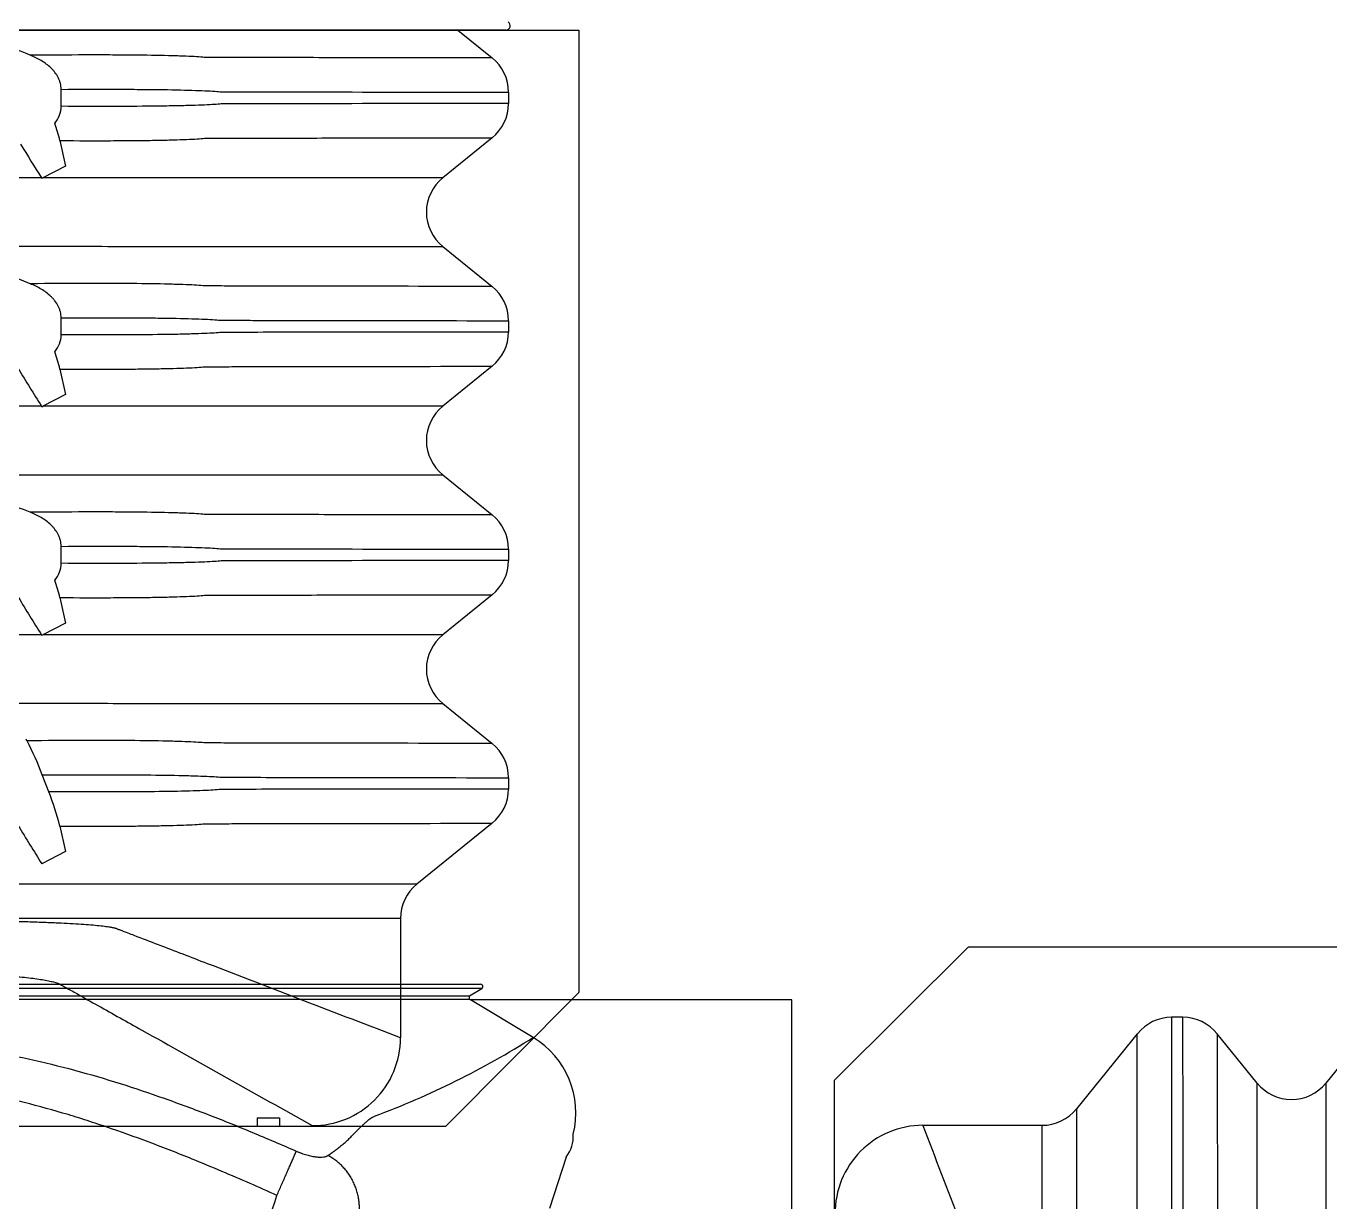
# Model space of a CAD drawing. Header units: millimetres. Extents: x -455371 to 117772, y -78417 to 116564.
# Drawn here: x -33022.4 to -32727.9, y 54006.8 to 54272.3 of the extents above; entities that cross this region are included whole.
import ezdxf

# ---------------------------------------------------------------- set-up
doc = ezdxf.new("R2010")
doc.units = ezdxf.units.MM
doc.layers.get('0').update_dxf_attribs({"color": 255})
doc.layers.add('BETON-STOP', color=141, linetype='Continuous')
doc.layers.add('Contorno-Cupolex', color=3, linetype='Continuous')
doc.layers.add('quote', color=5, linetype='Continuous', lineweight=15)

# ---------------------------------------------------------------- blocks, each defined once
blk = doc.blocks.new('Cupolex H50')
at = {"layer": 'Contorno-Cupolex', "linetype": 'Continuous'}
for p, q in [((19721.008, 10220.685), (19741.795, 10220.685)), ((19741.548, 10220.428), (19741.822, 10220.592)), ((19741.548, 10220.342), (19741.548, 10220.428)), ((19741.56, 10220.335), (19741.548, 10220.342)), ((19741.568, 10220.335), (19741.56, 10220.335)), ((19748.808, 10220.335), (19741.568, 10220.335)), ((19742.979, 10219.487), (19741.568, 10220.335)), ((19748.808, 10212.618), (19748.808, 10220.335)), ((19743.723, 10216.79), (19743.347, 10215.632)), ((19742.363, 10163.635), (19721.008, 10163.635))]:
    blk.add_line(p, q, dxfattribs=at)
for centre, radius, start, end in [((19741.796, 10220.635), 0.0499, 300.9627, 90.7224), ((19732.671, 10235.755), 19.259, 290.4679, 302.3618), ((19741.956, 10217.783), 1.987, 346.0465, 59.0112), ((19743.106, 10217.267), 0.78, 322.3447, 2.7204), ((19656.793, 10241.937), 84.511, 338.63581, 342.07511), ((19742.364, 10163.735), 0.0998, 269.2777, 59.0372)]:
    blk.add_arc(centre, radius, start, end, dxfattribs=at)
for points, knots in [([(19721.008, 10220.428), (19722.289, 10220.428), (19723.57, 10220.428), (19725.492, 10220.428), (19726.132, 10220.428), (19726.933, 10220.428), (19727.094, 10220.428), (19727.415, 10220.428), (19727.577, 10220.428), (19727.864, 10220.428), (19727.987, 10220.428), (19728.24, 10220.428), (19728.37, 10220.428), (19729.01, 10220.428), (19729.496, 10220.428), (19730.446, 10220.428), (19730.912, 10220.428), (19732.235, 10220.428), (19733.016, 10220.428), (19733.944, 10220.428), (19734.213, 10220.428), (19734.655, 10220.428), (19734.829, 10220.428), (19734.99, 10220.428), (19735.02, 10220.428), (19735.059, 10220.428), (19735.071, 10220.428), (19735.095, 10220.428), (19735.107, 10220.428), (19735.166, 10220.428), (19735.216, 10220.428), (19735.367, 10220.428), (19735.468, 10220.428), (19735.97, 10220.428), (19736.373, 10220.428), (19738.384, 10220.428), (19739.993, 10220.428), (19741.548, 10220.428)], [0, 0, 0, 0, 0.0625, 0.0625, 0.09375, 0.09375, 0.101563, 0.101563, 0.109375, 0.109375, 0.117188, 0.117188, 0.125, 0.125, 0.15625, 0.15625, 0.1875, 0.1875, 0.25, 0.25, 0.28125, 0.28125, 0.3125, 0.3125, 0.320312, 0.320312, 0.324219, 0.324219, 0.328125, 0.328125, 0.34375, 0.34375, 0.375, 0.375, 0.5, 0.5, 1, 1, 1, 1]), ([(19741.548, 10220.342), (19739.993, 10220.342), (19738.384, 10220.342), (19736.373, 10220.342), (19735.97, 10220.342), (19735.468, 10220.342), (19735.367, 10220.342), (19735.216, 10220.342), (19735.166, 10220.342), (19735.107, 10220.342), (19735.095, 10220.342), (19735.071, 10220.342), (19735.059, 10220.342), (19735.02, 10220.342), (19734.99, 10220.342), (19734.829, 10220.342), (19734.655, 10220.342), (19734.213, 10220.342), (19733.944, 10220.342), (19733.016, 10220.342), (19732.235, 10220.342), (19730.912, 10220.342), (19730.446, 10220.342), (19729.496, 10220.342), (19729.01, 10220.342), (19728.37, 10220.342), (19728.24, 10220.342), (19727.987, 10220.342), (19727.864, 10220.342), (19727.577, 10220.342), (19727.415, 10220.342), (19727.094, 10220.342), (19726.933, 10220.342), (19726.132, 10220.342), (19725.492, 10220.342), (19723.57, 10220.342), (19722.289, 10220.342), (19721.008, 10220.342)], [0, 0, 0, 0, 0.5, 0.5, 0.625, 0.625, 0.65625, 0.65625, 0.671875, 0.671875, 0.675781, 0.675781, 0.679687, 0.679687, 0.6875, 0.6875, 0.71875, 0.71875, 0.75, 0.75, 0.8125, 0.8125, 0.84375, 0.84375, 0.875, 0.875, 0.882812, 0.882812, 0.890625, 0.890625, 0.898437, 0.898437, 0.90625, 0.90625, 0.9375, 0.9375, 1, 1, 1, 1]), ([(19741.822, 10220.592), (19740.292, 10220.592), (19738.758, 10220.592), (19736.839, 10220.592), (19736.456, 10220.592), (19735.88, 10220.592), (19735.689, 10220.592), (19735.473, 10220.592), (19735.449, 10220.592), (19735.401, 10220.592), (19735.378, 10220.592), (19735.297, 10220.592), (19735.225, 10220.592), (19734.958, 10220.592), (19734.705, 10220.592), (19734.236, 10220.592), (19734.065, 10220.592), (19733.692, 10220.592), (19733.489, 10220.592), (19732.842, 10220.592), (19732.366, 10220.592), (19731.587, 10220.592), (19731.315, 10220.592), (19730.758, 10220.592), (19730.474, 10220.592), (19729.895, 10220.592), (19729.6, 10220.592), (19728.998, 10220.592), (19728.69, 10220.592), (19728.229, 10220.592), (19728.076, 10220.592), (19727.9, 10220.592), (19727.878, 10220.592), (19727.856, 10220.592)], [0, 0, 0, 0, 0.5, 0.5, 0.625, 0.625, 0.6875, 0.6875, 0.6953125, 0.6953125, 0.703125, 0.703125, 0.71875, 0.71875, 0.75, 0.75, 0.765625, 0.765625, 0.78125, 0.78125, 0.8125, 0.8125, 0.828125, 0.828125, 0.84375, 0.84375, 0.859375, 0.859375, 0.875, 0.875, 0.8828125, 0.8828125, 0.8839302, 0.8839302, 0.8839302, 0.8839302]), ([(19721.008, 10219.339), (19721.473, 10219.342), (19722.405, 10219.348), (19723.808, 10219.361), (19725.098, 10219.376), (19726.27, 10219.391), (19727.059, 10219.402), (19727.585, 10219.411), (19727.942, 10219.416), (19728.571, 10219.41), (19729.471, 10219.354), (19730.543, 10219.215), (19731.953, 10218.947), (19733.325, 10218.57), (19734.676, 10218.116), (19735.665, 10217.748), (19736.658, 10217.349), (19737.307, 10217.069), (19737.639, 10216.925)], [0, 0, 0, 0, 0.081858, 0.164277, 0.247255, 0.309067, 0.370865, 0.386322, 0.40194, 0.433686, 0.497156, 0.560794, 0.624159, 0.750052, 0.811351, 0.87539, 0.93616, 1, 1, 1, 1]), ([(19737.202, 10215.927), (19737.002, 10216.017), (19736.59, 10216.2), (19735.953, 10216.474), (19735.197, 10216.788), (19734.329, 10217.128), (19733.518, 10217.419), (19732.865, 10217.634), (19732.211, 10217.835), (19731.388, 10218.058), (19730.389, 10218.273), (19729.382, 10218.425), (19728.537, 10218.493), (19727.988, 10218.507), (19727.733, 10218.508), (19727.559, 10218.508), (19727.076, 10218.508), (19726.285, 10218.509), (19724.877, 10218.513), (19723.471, 10218.522), (19722.064, 10218.535), (19721.36, 10218.543), (19721.008, 10218.547)], [0, 0, 0, 0, 0.039685, 0.081401, 0.12514, 0.187502, 0.249718, 0.280702, 0.311603, 0.373204, 0.434675, 0.49602, 0.557011, 0.587479, 0.595205, 0.603053, 0.61891, 0.682454, 0.745963, 0.872985, 0.936476, 1, 1, 1, 1]), ([(19738.355, 10216.828), (19738.368, 10216.837), (19738.393, 10216.854), (19738.429, 10216.879), (19738.464, 10216.904), (19738.498, 10216.928), (19738.531, 10216.953), (19738.585, 10216.993), (19738.657, 10217.049), (19738.741, 10217.12), (19738.817, 10217.19), (19738.878, 10217.251), (19738.92, 10217.297), (19738.952, 10217.33), (19738.981, 10217.359), (19739.023, 10217.4), (19739.074, 10217.45), (19739.131, 10217.503), (19739.184, 10217.552), (19739.249, 10217.611), (19739.309, 10217.659), (19739.358, 10217.689), (19739.382, 10217.701), (19739.395, 10217.708), (19739.402, 10217.71), (19739.405, 10217.712)], [0, 0, 0, 0, 0.020834, 0.041499, 0.061995, 0.082327, 0.102494, 0.1225, 0.183394, 0.244692, 0.305517, 0.365952, 0.407549, 0.429262, 0.459619, 0.493771, 0.556586, 0.619732, 0.683579, 0.744962, 0.871925, 0.935861, 0.967747, 0.983808, 1, 1, 1, 1]), ([(19737.639, 10216.925), (19737.647, 10216.921), (19737.663, 10216.914), (19737.687, 10216.904), (19737.711, 10216.895), (19737.735, 10216.885), (19737.771, 10216.872), (19737.819, 10216.856), (19737.896, 10216.832), (19737.99, 10216.809), (19738.091, 10216.793), (19738.18, 10216.787), (19738.242, 10216.791), (19738.284, 10216.798), (19738.311, 10216.806), (19738.335, 10216.816), (19738.349, 10216.824), (19738.355, 10216.828)], [0, 0, 0, 0, 0.025114, 0.050251, 0.075451, 0.100753, 0.126198, 0.189041, 0.252473, 0.377155, 0.504216, 0.628011, 0.754462, 0.81453, 0.875317, 0.937064, 1, 1, 1, 1])]:
    blk.add_open_spline(points, degree=3, knots=knots, dxfattribs=at)
for points, weights in [([(19737.202, 10215.927), (19737.535, 10216.669), (19737.639, 10216.925)], [1, 0.837824847316, 1]), ([(19739.026, 10215.343), (19739.271, 10216.329), (19738.355, 10216.828)], [1, 0.774238593572, 1])]:
    blk.add_rational_spline(points, weights, degree=2, dxfattribs=at)
blk = doc.blocks.new('*U2214')
at = {"xscale": 10.01836209701863, "yscale": 10.01836209701863, "zscale": 10.01836209701863}
for p in [(-197296.95, -101829.74), (-197296.95, -102387.76)]:
    blk.add_blockref('Cupolex H50', p, dxfattribs=at)
blk = doc.blocks.new('*U2215')
at = {"layer": 'quote', "color": 0, "linetype": 'ByBlock', "lineweight": -2, "transparency": 16777216}
for p in [(0, 0), (0, -1345)]:
    blk.add_blockref('*U2214', p, dxfattribs=at)
blk = doc.blocks.new('Bs H50 tacca 5')
at = {"layer": 'BETON-STOP'}
for p, q in [((19753.708, 9985.2), (19799.708, 9985.2)), ((19796.984, 9985.2), (19797.754, 9984.575)), ((19799.708, 9985.2), (19799.708, 9963.521)), ((19788.04, 9983.484), (19788.04, 9983.866)), ((19798.124, 9983.802), (19798.124, 9983.547)), ((19788.013, 9982.711), (19788.14, 9982.136)), ((19797.754, 9982.774), (19796.642, 9981.873)), ((19788.14, 9982.136), (19787.625, 9981.872)), ((19787.597, 9981.872), (19787.604, 9981.862)), ((19787.604, 9981.862), (19787.625, 9981.872)), ((19796.642, 9980.327), (19797.754, 9979.425)), ((19788.04, 9978.334), (19788.04, 9978.716)), ((19798.124, 9978.652), (19798.124, 9978.397)), ((19797.754, 9977.624), (19796.642, 9976.723)), ((19788.013, 9977.561), (19788.14, 9976.986)), ((19788.14, 9976.986), (19787.625, 9976.722)), ((19787.597, 9976.722), (19787.604, 9976.712)), ((19787.604, 9976.712), (19787.625, 9976.722)), ((19796.642, 9975.177), (19797.754, 9974.275)), ((19788.04, 9973.184), (19788.04, 9973.566)), ((19798.124, 9973.502), (19798.124, 9973.247)), ((19788.013, 9972.411), (19788.14, 9971.836)), ((19797.754, 9972.474), (19796.642, 9971.573)), ((19788.14, 9971.836), (19787.625, 9971.572)), ((19787.597, 9971.572), (19787.604, 9971.562)), ((19787.604, 9971.562), (19787.625, 9971.572)), ((19796.642, 9970.027), (19797.754, 9969.125)), ((19787.269, 9969.183), (19787.249, 9969.22)), ((19787.76, 9968.036), (19787.614, 9968.413)), ((19798.124, 9968.352), (19798.124, 9968.097)), ((19797.754, 9967.324), (19796.059, 9965.95)), ((19788.013, 9967.261), (19788.14, 9966.686)), ((19788.14, 9966.686), (19787.604, 9966.412)), ((19795.689, 9965.177), (19795.689, 9962.488)), ((19796.708, 9960.5), (19799.708, 9963.509)), ((19799.708, 9963.509), (19799.708, 9963.521)), ((19792.458, 9960.689), (19792.958, 9960.689)), ((19792.458, 9960.689), (19792.458, 9960.5)), ((19792.958, 9960.689), (19792.958, 9960.5)), ((19776.958, 9960.5), (19792.458, 9960.5)), ((19792.458, 9960.5), (19792.958, 9960.5)), ((19792.958, 9960.5), (19796.708, 9960.5))]:
    blk.add_line(p, q, dxfattribs=at)
for centre, radius, start, end in [((19783.423, 9975.31), 10.115, 67.204, 77.909), ((19797.128, 9983.801), 0.996, 0.0934, 51.069), ((19787.407, 9983.498), 0.633, 321.1137, 358.7361), ((19797.128, 9983.548), 0.995, 308.9229, 359.9147), ((19783.686, 9981.664), 4.451, 13.5966, 18.8246), ((19818.005, 10001.276), 36.071, 211.1229, 212.5432), ((19797.264, 9981.1), 0.992, 128.8507, 231.1493), ((19783.423, 9970.16), 10.115, 67.204, 86.7172), ((19797.128, 9978.651), 0.996, 0.0934, 51.069), ((19787.407, 9978.348), 0.633, 321.1137, 358.7361), ((19797.128, 9978.398), 0.995, 308.9229, 359.9147), ((19783.686, 9976.514), 4.451, 13.5966, 18.8246), ((19819.088, 9996.805), 37.349, 211.0006, 212.527), ((19797.264, 9975.95), 0.992, 128.8507, 231.1493), ((19782.545, 9962.346), 12.912, 68.1933, 73.9131), ((19797.128, 9973.501), 0.996, 0.0934, 51.069), ((19787.407, 9973.198), 0.633, 321.1137, 358.7361), ((19797.128, 9973.248), 0.995, 308.9229, 359.9147), ((19783.686, 9971.364), 4.451, 13.5966, 18.8246), ((19819.088, 9991.655), 37.349, 211.0006, 212.527), ((19797.264, 9970.8), 0.992, 128.8507, 231.1493), ((19780.68, 9965.774), 7.42, 20.8357, 27.3599), ((19797.128, 9968.351), 0.996, 0.0934, 51.069), ((19782.044, 9965.743), 6.159, 14.2636, 21.852), ((19797.128, 9968.098), 0.995, 308.9229, 359.9147), ((19818.909, 9986.395), 37.139, 210.9975, 212.5513), ((19796.684, 9965.175), 0.995, 128.9222, 179.9155), ((19786.199, -7158.578), 17123.758, 89.9682458, 90.0317539), ((19793.708, 9962.492), 1.981, 269.6725, 359.8751)]:
    blk.add_arc(centre, radius, start, end, dxfattribs=at)
for points, knots in [([(19797.754, 9984.575), (19796.492, 9984.575), (19795.229, 9984.578), (19793.333, 9984.581), (19792.701, 9984.582), (19791.911, 9984.583), (19791.753, 9984.584), (19791.516, 9984.584), (19791.437, 9984.584), (19791.339, 9984.584), (19791.319, 9984.584), (19791.279, 9984.585), (19791.256, 9984.588), (19791.178, 9984.596), (19791.115, 9984.6), (19790.967, 9984.608), (19790.882, 9984.611), (19790.688, 9984.618), (19790.579, 9984.622), (19790.221, 9984.631), (19789.944, 9984.635), (19789.472, 9984.639), (19789.306, 9984.64), (19788.953, 9984.641), (19788.767, 9984.641), (19788.19, 9984.64), (19787.779, 9984.638), (19787.342, 9984.634)], [0, 0, 0, 0, 0.5, 0.5, 0.75, 0.75, 0.8125, 0.8125, 0.84375, 0.84375, 0.851563, 0.851563, 0.859375, 0.859375, 0.875, 0.875, 0.890625, 0.890625, 0.90625, 0.90625, 0.9375, 0.9375, 0.953125, 0.953125, 0.96875, 0.96875, 1, 1, 1, 1]), ([(19788.04, 9983.866), (19788.04, 9983.912), (19788.034, 9983.957), (19788.017, 9984.024), (19788.01, 9984.046), (19787.994, 9984.089), (19787.985, 9984.11), (19787.954, 9984.172), (19787.929, 9984.21), (19787.887, 9984.265), (19787.872, 9984.283), (19787.841, 9984.317), (19787.825, 9984.333), (19787.743, 9984.413), (19787.669, 9984.466), (19787.51, 9984.561), (19787.427, 9984.6), (19787.342, 9984.634)], [0, 0, 0, 0, 0.125, 0.125, 0.1875, 0.1875, 0.25, 0.25, 0.375, 0.375, 0.4375, 0.4375, 0.5, 0.5, 0.75, 0.75, 1, 1, 1, 1]), ([(19788.04, 9983.866), (19788.462, 9983.868), (19788.858, 9983.869), (19789.408, 9983.868), (19789.585, 9983.868), (19789.918, 9983.865), (19790.074, 9983.864), (19790.516, 9983.859), (19790.772, 9983.853), (19791.096, 9983.843), (19791.194, 9983.84), (19791.364, 9983.832), (19791.438, 9983.829), (19791.563, 9983.82), (19791.615, 9983.813), (19791.697, 9983.81), (19791.735, 9983.812), (19791.852, 9983.811), (19791.931, 9983.811), (19792.166, 9983.811), (19792.323, 9983.81), (19793.107, 9983.809), (19793.735, 9983.808), (19795.617, 9983.805), (19796.871, 9983.802), (19798.124, 9983.802)], [0, 0, 0, 0, 0.03125, 0.03125, 0.046875, 0.046875, 0.0625, 0.0625, 0.09375, 0.09375, 0.109375, 0.109375, 0.125, 0.125, 0.140625, 0.140625, 0.15625, 0.15625, 0.1875, 0.1875, 0.25, 0.25, 0.5, 0.5, 1, 1, 1, 1]), ([(19798.124, 9983.547), (19796.87, 9983.547), (19795.615, 9983.545), (19793.731, 9983.542), (19793.103, 9983.541), (19792.318, 9983.539), (19792.161, 9983.539), (19791.925, 9983.538), (19791.847, 9983.538), (19791.729, 9983.538), (19791.692, 9983.54), (19791.608, 9983.535), (19791.555, 9983.528), (19791.365, 9983.516), (19791.195, 9983.509), (19790.87, 9983.499), (19790.751, 9983.496), (19790.495, 9983.491), (19790.358, 9983.489), (19789.918, 9983.484), (19789.587, 9983.481), (19788.853, 9983.48), (19788.459, 9983.481), (19788.04, 9983.484)], [0, 0, 0, 0, 0.5, 0.5, 0.75, 0.75, 0.8125, 0.8125, 0.84375, 0.84375, 0.859375, 0.859375, 0.875, 0.875, 0.90625, 0.90625, 0.921875, 0.921875, 0.9375, 0.9375, 0.96875, 0.96875, 1, 1, 1, 1]), ([(19788.013, 9982.711), (19788.422, 9982.709), (19788.803, 9982.708), (19789.33, 9982.71), (19789.498, 9982.711), (19789.811, 9982.714), (19789.958, 9982.715), (19790.233, 9982.72), (19790.36, 9982.722), (19790.595, 9982.728), (19790.703, 9982.732), (19790.991, 9982.742), (19791.135, 9982.749), (19791.261, 9982.762), (19791.283, 9982.765), (19791.322, 9982.765), (19791.341, 9982.765), (19791.4, 9982.765), (19791.438, 9982.765), (19791.555, 9982.765), (19791.632, 9982.765), (19791.865, 9982.766), (19792.02, 9982.766), (19792.795, 9982.768), (19793.415, 9982.769), (19795.276, 9982.772), (19796.516, 9982.774), (19797.754, 9982.774)], [0, 0, 0, 0, 0.03125, 0.03125, 0.046875, 0.046875, 0.0625, 0.0625, 0.078125, 0.078125, 0.09375, 0.09375, 0.125, 0.125, 0.132812, 0.132812, 0.140625, 0.140625, 0.15625, 0.15625, 0.1875, 0.1875, 0.25, 0.25, 0.5, 0.5, 1, 1, 1, 1]), ([(19787.597, 9981.872), (19787.221, 9981.872), (19786.822, 9981.872), (19786.191, 9981.872), (19785.975, 9981.872), (19785.533, 9981.872), (19785.307, 9981.872), (19784.627, 9981.872), (19784.168, 9981.873), (19783.469, 9981.873), (19783.236, 9981.873), (19782.77, 9981.873), (19782.537, 9981.873), (19780.439, 9981.873), (19778.573, 9981.873), (19776.708, 9981.873)], [0, 0, 0, 0, 0.125, 0.125, 0.1875, 0.1875, 0.25, 0.25, 0.375, 0.375, 0.4375, 0.4375, 0.5, 0.5, 1, 1, 1, 1]), ([(19796.642, 9981.873), (19795.434, 9981.873), (19794.227, 9981.873), (19792.415, 9981.873), (19791.811, 9981.873), (19790.906, 9981.873), (19790.604, 9981.873), (19790.264, 9981.873), (19790.228, 9981.873), (19790.148, 9981.873), (19790.095, 9981.873), (19789.897, 9981.872), (19789.718, 9981.872), (19789.265, 9981.872), (19788.987, 9981.872), (19788.362, 9981.872), (19788.013, 9981.872), (19787.625, 9981.872)], [0, 0, 0, 0, 0.5, 0.5, 0.75, 0.75, 0.875, 0.875, 0.890625, 0.890625, 0.90625, 0.90625, 0.9375, 0.9375, 0.96875, 0.96875, 1, 1, 1, 1]), ([(19776.708, 9980.327), (19777.909, 9980.327), (19779.11, 9980.327), (19780.912, 9980.327), (19781.513, 9980.327), (19782.413, 9980.327), (19782.714, 9980.327), (19783.164, 9980.327), (19783.314, 9980.327), (19783.614, 9980.327), (19783.764, 9980.327), (19784.215, 9980.327), (19784.514, 9980.327), (19785.113, 9980.328), (19785.407, 9980.328), (19785.979, 9980.328), (19786.258, 9980.328), (19786.801, 9980.328), (19787.067, 9980.328), (19787.822, 9980.328), (19788.273, 9980.328), (19789.069, 9980.328), (19789.396, 9980.328), (19789.78, 9980.327), (19789.891, 9980.327), (19790.07, 9980.327), (19790.139, 9980.327), (19790.238, 9980.327), (19790.283, 9980.327), (19790.376, 9980.327), (19790.423, 9980.327), (19790.657, 9980.327), (19790.844, 9980.327), (19791.405, 9980.327), (19791.779, 9980.327), (19793.65, 9980.327), (19795.146, 9980.327), (19796.642, 9980.327)], [0, 0, 0, 0, 0.0625, 0.0625, 0.09375, 0.09375, 0.109375, 0.109375, 0.117188, 0.117188, 0.125, 0.125, 0.140625, 0.140625, 0.15625, 0.15625, 0.171875, 0.171875, 0.1875, 0.1875, 0.21875, 0.21875, 0.25, 0.25, 0.265625, 0.265625, 0.28125, 0.28125, 0.296875, 0.296875, 0.3125, 0.3125, 0.375, 0.375, 0.5, 0.5, 1, 1, 1, 1]), ([(19797.754, 9979.425), (19796.492, 9979.425), (19795.229, 9979.428), (19793.333, 9979.431), (19792.701, 9979.432), (19791.911, 9979.433), (19791.753, 9979.434), (19791.516, 9979.434), (19791.437, 9979.434), (19791.339, 9979.434), (19791.319, 9979.434), (19791.279, 9979.435), (19791.256, 9979.438), (19791.178, 9979.446), (19791.115, 9979.45), (19790.967, 9979.458), (19790.882, 9979.461), (19790.688, 9979.468), (19790.579, 9979.472), (19790.221, 9979.481), (19789.944, 9979.485), (19789.472, 9979.489), (19789.306, 9979.49), (19788.953, 9979.491), (19788.767, 9979.491), (19788.19, 9979.49), (19787.779, 9979.488), (19787.342, 9979.484)], [0, 0, 0, 0, 0.5, 0.5, 0.75, 0.75, 0.8125, 0.8125, 0.84375, 0.84375, 0.851562, 0.851562, 0.859375, 0.859375, 0.875, 0.875, 0.890625, 0.890625, 0.90625, 0.90625, 0.9375, 0.9375, 0.953125, 0.953125, 0.96875, 0.96875, 1, 1, 1, 1]), ([(19788.04, 9978.716), (19788.04, 9978.762), (19788.034, 9978.807), (19788.017, 9978.874), (19788.01, 9978.896), (19787.994, 9978.939), (19787.985, 9978.96), (19787.954, 9979.022), (19787.929, 9979.06), (19787.887, 9979.115), (19787.872, 9979.133), (19787.841, 9979.167), (19787.825, 9979.183), (19787.743, 9979.263), (19787.669, 9979.316), (19787.51, 9979.411), (19787.427, 9979.45), (19787.342, 9979.484)], [0, 0, 0, 0, 0.125, 0.125, 0.1875, 0.1875, 0.25, 0.25, 0.375, 0.375, 0.4375, 0.4375, 0.5, 0.5, 0.75, 0.75, 1, 1, 1, 1]), ([(19788.04, 9978.716), (19788.462, 9978.718), (19788.858, 9978.719), (19789.408, 9978.718), (19789.585, 9978.718), (19789.918, 9978.715), (19790.074, 9978.714), (19790.516, 9978.709), (19790.772, 9978.703), (19791.096, 9978.693), (19791.194, 9978.69), (19791.364, 9978.682), (19791.438, 9978.679), (19791.563, 9978.67), (19791.615, 9978.663), (19791.697, 9978.66), (19791.735, 9978.662), (19791.852, 9978.661), (19791.931, 9978.661), (19792.166, 9978.661), (19792.323, 9978.66), (19793.107, 9978.659), (19793.735, 9978.658), (19795.617, 9978.655), (19796.871, 9978.652), (19798.124, 9978.652)], [0, 0, 0, 0, 0.03125, 0.03125, 0.046875, 0.046875, 0.0625, 0.0625, 0.09375, 0.09375, 0.109375, 0.109375, 0.125, 0.125, 0.140625, 0.140625, 0.15625, 0.15625, 0.1875, 0.1875, 0.25, 0.25, 0.5, 0.5, 1, 1, 1, 1]), ([(19798.124, 9978.397), (19796.87, 9978.397), (19795.615, 9978.395), (19793.731, 9978.392), (19793.103, 9978.391), (19792.318, 9978.389), (19792.161, 9978.389), (19791.925, 9978.388), (19791.847, 9978.388), (19791.729, 9978.388), (19791.692, 9978.39), (19791.608, 9978.385), (19791.555, 9978.378), (19791.365, 9978.366), (19791.195, 9978.359), (19790.87, 9978.349), (19790.751, 9978.346), (19790.495, 9978.341), (19790.358, 9978.339), (19789.918, 9978.334), (19789.587, 9978.331), (19788.853, 9978.33), (19788.459, 9978.331), (19788.04, 9978.334)], [0, 0, 0, 0, 0.5, 0.5, 0.75, 0.75, 0.8125, 0.8125, 0.84375, 0.84375, 0.859375, 0.859375, 0.875, 0.875, 0.90625, 0.90625, 0.921875, 0.921875, 0.9375, 0.9375, 0.96875, 0.96875, 1, 1, 1, 1]), ([(19788.013, 9977.561), (19788.422, 9977.559), (19788.803, 9977.558), (19789.33, 9977.56), (19789.498, 9977.561), (19789.811, 9977.564), (19789.958, 9977.565), (19790.233, 9977.57), (19790.36, 9977.572), (19790.595, 9977.578), (19790.703, 9977.582), (19790.991, 9977.592), (19791.135, 9977.599), (19791.261, 9977.612), (19791.283, 9977.615), (19791.322, 9977.615), (19791.341, 9977.615), (19791.4, 9977.615), (19791.438, 9977.615), (19791.555, 9977.615), (19791.632, 9977.615), (19791.865, 9977.616), (19792.02, 9977.616), (19792.795, 9977.618), (19793.415, 9977.619), (19795.276, 9977.622), (19796.516, 9977.624), (19797.754, 9977.624)], [0, 0, 0, 0, 0.03125, 0.03125, 0.046875, 0.046875, 0.0625, 0.0625, 0.078125, 0.078125, 0.09375, 0.09375, 0.125, 0.125, 0.132813, 0.132813, 0.140625, 0.140625, 0.15625, 0.15625, 0.1875, 0.1875, 0.25, 0.25, 0.5, 0.5, 1, 1, 1, 1]), ([(19787.597, 9976.722), (19787.221, 9976.722), (19786.822, 9976.722), (19786.191, 9976.722), (19785.975, 9976.722), (19785.533, 9976.722), (19785.307, 9976.722), (19784.627, 9976.722), (19784.168, 9976.723), (19783.469, 9976.723), (19783.236, 9976.723), (19782.77, 9976.723), (19782.537, 9976.723), (19780.439, 9976.723), (19778.573, 9976.723), (19776.708, 9976.723)], [0, 0, 0, 0, 0.125, 0.125, 0.1875, 0.1875, 0.25, 0.25, 0.375, 0.375, 0.4375, 0.4375, 0.5, 0.5, 1, 1, 1, 1]), ([(19796.642, 9976.723), (19795.434, 9976.723), (19794.227, 9976.723), (19792.415, 9976.723), (19791.811, 9976.723), (19790.906, 9976.723), (19790.604, 9976.723), (19790.264, 9976.723), (19790.228, 9976.723), (19790.148, 9976.723), (19790.095, 9976.723), (19789.897, 9976.722), (19789.718, 9976.722), (19789.265, 9976.722), (19788.987, 9976.722), (19788.362, 9976.722), (19788.013, 9976.722), (19787.625, 9976.722)], [0, 0, 0, 0, 0.5, 0.5, 0.75, 0.75, 0.875, 0.875, 0.890625, 0.890625, 0.90625, 0.90625, 0.9375, 0.9375, 0.96875, 0.96875, 1, 1, 1, 1]), ([(19776.708, 9975.177), (19777.909, 9975.177), (19779.11, 9975.177), (19780.912, 9975.177), (19781.513, 9975.177), (19782.413, 9975.177), (19782.714, 9975.177), (19783.164, 9975.177), (19783.314, 9975.177), (19783.614, 9975.177), (19783.764, 9975.177), (19784.215, 9975.177), (19784.514, 9975.177), (19785.113, 9975.178), (19785.407, 9975.178), (19785.979, 9975.178), (19786.258, 9975.178), (19786.801, 9975.178), (19787.067, 9975.178), (19787.822, 9975.178), (19788.273, 9975.178), (19789.069, 9975.178), (19789.396, 9975.178), (19789.78, 9975.177), (19789.891, 9975.177), (19790.07, 9975.177), (19790.139, 9975.177), (19790.238, 9975.177), (19790.283, 9975.177), (19790.376, 9975.177), (19790.423, 9975.177), (19790.657, 9975.177), (19790.844, 9975.177), (19791.405, 9975.177), (19791.779, 9975.177), (19793.65, 9975.177), (19795.146, 9975.177), (19796.642, 9975.177)], [0, 0, 0, 0, 0.0625, 0.0625, 0.09375, 0.09375, 0.109375, 0.109375, 0.117187, 0.117187, 0.125, 0.125, 0.140625, 0.140625, 0.15625, 0.15625, 0.171875, 0.171875, 0.1875, 0.1875, 0.21875, 0.21875, 0.25, 0.25, 0.265625, 0.265625, 0.28125, 0.28125, 0.296875, 0.296875, 0.3125, 0.3125, 0.375, 0.375, 0.5, 0.5, 1, 1, 1, 1]), ([(19797.754, 9974.275), (19796.492, 9974.275), (19795.229, 9974.278), (19793.333, 9974.281), (19792.701, 9974.282), (19791.911, 9974.283), (19791.753, 9974.284), (19791.516, 9974.284), (19791.437, 9974.284), (19791.339, 9974.284), (19791.319, 9974.284), (19791.279, 9974.285), (19791.256, 9974.288), (19791.178, 9974.296), (19791.115, 9974.3), (19790.967, 9974.308), (19790.882, 9974.311), (19790.688, 9974.318), (19790.579, 9974.322), (19790.221, 9974.331), (19789.944, 9974.335), (19789.472, 9974.339), (19789.306, 9974.34), (19788.953, 9974.341), (19788.767, 9974.341), (19788.19, 9974.34), (19787.779, 9974.338), (19787.342, 9974.334)], [0, 0, 0, 0, 0.5, 0.5, 0.75, 0.75, 0.8125, 0.8125, 0.84375, 0.84375, 0.851563, 0.851563, 0.859375, 0.859375, 0.875, 0.875, 0.890625, 0.890625, 0.90625, 0.90625, 0.9375, 0.9375, 0.953125, 0.953125, 0.96875, 0.96875, 1, 1, 1, 1]), ([(19788.04, 9973.566), (19788.04, 9973.612), (19788.034, 9973.657), (19788.017, 9973.724), (19788.01, 9973.746), (19787.994, 9973.789), (19787.985, 9973.81), (19787.954, 9973.872), (19787.929, 9973.91), (19787.887, 9973.965), (19787.872, 9973.983), (19787.841, 9974.017), (19787.825, 9974.033), (19787.743, 9974.113), (19787.669, 9974.166), (19787.51, 9974.261), (19787.427, 9974.3), (19787.342, 9974.334)], [0, 0, 0, 0, 0.125, 0.125, 0.1875, 0.1875, 0.25, 0.25, 0.375, 0.375, 0.4375, 0.4375, 0.5, 0.5, 0.75, 0.75, 1, 1, 1, 1]), ([(19788.04, 9973.566), (19788.462, 9973.568), (19788.858, 9973.569), (19789.408, 9973.568), (19789.585, 9973.568), (19789.918, 9973.565), (19790.074, 9973.564), (19790.516, 9973.559), (19790.772, 9973.553), (19791.096, 9973.543), (19791.194, 9973.54), (19791.364, 9973.532), (19791.438, 9973.529), (19791.563, 9973.52), (19791.615, 9973.513), (19791.697, 9973.51), (19791.735, 9973.512), (19791.852, 9973.511), (19791.931, 9973.511), (19792.166, 9973.511), (19792.323, 9973.51), (19793.107, 9973.509), (19793.735, 9973.508), (19795.617, 9973.505), (19796.871, 9973.502), (19798.124, 9973.502)], [0, 0, 0, 0, 0.03125, 0.03125, 0.046875, 0.046875, 0.0625, 0.0625, 0.09375, 0.09375, 0.109375, 0.109375, 0.125, 0.125, 0.140625, 0.140625, 0.15625, 0.15625, 0.1875, 0.1875, 0.25, 0.25, 0.5, 0.5, 1, 1, 1, 1]), ([(19798.124, 9973.247), (19796.87, 9973.247), (19795.615, 9973.245), (19793.731, 9973.242), (19793.103, 9973.241), (19792.318, 9973.239), (19792.161, 9973.239), (19791.925, 9973.238), (19791.847, 9973.238), (19791.729, 9973.238), (19791.692, 9973.24), (19791.608, 9973.235), (19791.555, 9973.228), (19791.365, 9973.216), (19791.195, 9973.209), (19790.87, 9973.199), (19790.751, 9973.196), (19790.495, 9973.191), (19790.358, 9973.189), (19789.918, 9973.184), (19789.587, 9973.181), (19788.853, 9973.18), (19788.459, 9973.181), (19788.04, 9973.184)], [0, 0, 0, 0, 0.5, 0.5, 0.75, 0.75, 0.8125, 0.8125, 0.84375, 0.84375, 0.859375, 0.859375, 0.875, 0.875, 0.90625, 0.90625, 0.921875, 0.921875, 0.9375, 0.9375, 0.96875, 0.96875, 1, 1, 1, 1]), ([(19788.013, 9972.411), (19788.422, 9972.409), (19788.803, 9972.408), (19789.33, 9972.41), (19789.498, 9972.411), (19789.811, 9972.414), (19789.958, 9972.415), (19790.233, 9972.42), (19790.36, 9972.422), (19790.595, 9972.428), (19790.703, 9972.432), (19790.991, 9972.442), (19791.135, 9972.449), (19791.261, 9972.462), (19791.283, 9972.465), (19791.322, 9972.465), (19791.341, 9972.465), (19791.4, 9972.465), (19791.438, 9972.465), (19791.555, 9972.465), (19791.632, 9972.465), (19791.865, 9972.466), (19792.02, 9972.466), (19792.795, 9972.468), (19793.415, 9972.469), (19795.276, 9972.472), (19796.516, 9972.474), (19797.754, 9972.474)], [0, 0, 0, 0, 0.03125, 0.03125, 0.046875, 0.046875, 0.0625, 0.0625, 0.078125, 0.078125, 0.09375, 0.09375, 0.125, 0.125, 0.132812, 0.132812, 0.140625, 0.140625, 0.15625, 0.15625, 0.1875, 0.1875, 0.25, 0.25, 0.5, 0.5, 1, 1, 1, 1]), ([(19787.597, 9971.572), (19787.221, 9971.572), (19786.822, 9971.572), (19786.191, 9971.572), (19785.975, 9971.572), (19785.533, 9971.572), (19785.307, 9971.572), (19784.627, 9971.572), (19784.168, 9971.573), (19783.469, 9971.573), (19783.236, 9971.573), (19782.77, 9971.573), (19782.537, 9971.573), (19780.439, 9971.573), (19778.573, 9971.573), (19776.708, 9971.573)], [0, 0, 0, 0, 0.125, 0.125, 0.1875, 0.1875, 0.25, 0.25, 0.375, 0.375, 0.4375, 0.4375, 0.5, 0.5, 1, 1, 1, 1]), ([(19796.642, 9971.573), (19795.434, 9971.573), (19794.227, 9971.573), (19792.415, 9971.573), (19791.811, 9971.573), (19790.906, 9971.573), (19790.604, 9971.573), (19790.264, 9971.573), (19790.228, 9971.573), (19790.148, 9971.573), (19790.095, 9971.573), (19789.897, 9971.572), (19789.718, 9971.572), (19789.265, 9971.572), (19788.987, 9971.572), (19788.362, 9971.572), (19788.013, 9971.572), (19787.625, 9971.572)], [0, 0, 0, 0, 0.5, 0.5, 0.75, 0.75, 0.875, 0.875, 0.890625, 0.890625, 0.90625, 0.90625, 0.9375, 0.9375, 0.96875, 0.96875, 1, 1, 1, 1]), ([(19776.708, 9970.027), (19777.909, 9970.027), (19779.11, 9970.027), (19780.912, 9970.027), (19781.513, 9970.027), (19782.413, 9970.027), (19782.714, 9970.027), (19783.164, 9970.027), (19783.314, 9970.027), (19783.614, 9970.027), (19783.764, 9970.027), (19784.215, 9970.027), (19784.514, 9970.027), (19785.113, 9970.028), (19785.407, 9970.028), (19785.979, 9970.028), (19786.258, 9970.028), (19786.801, 9970.028), (19787.067, 9970.028), (19787.822, 9970.028), (19788.273, 9970.028), (19789.069, 9970.028), (19789.396, 9970.028), (19789.78, 9970.027), (19789.891, 9970.027), (19790.07, 9970.027), (19790.139, 9970.027), (19790.238, 9970.027), (19790.283, 9970.027), (19790.376, 9970.027), (19790.423, 9970.027), (19790.657, 9970.027), (19790.844, 9970.027), (19791.405, 9970.027), (19791.779, 9970.027), (19793.65, 9970.027), (19795.146, 9970.027), (19796.642, 9970.027)], [0, 0, 0, 0, 0.0625, 0.0625, 0.09375, 0.09375, 0.109375, 0.109375, 0.117188, 0.117188, 0.125, 0.125, 0.140625, 0.140625, 0.15625, 0.15625, 0.171875, 0.171875, 0.1875, 0.1875, 0.21875, 0.21875, 0.25, 0.25, 0.265625, 0.265625, 0.28125, 0.28125, 0.296875, 0.296875, 0.3125, 0.3125, 0.375, 0.375, 0.5, 0.5, 1, 1, 1, 1]), ([(19797.754, 9969.125), (19796.49, 9969.125), (19795.225, 9969.128), (19793.326, 9969.131), (19792.692, 9969.132), (19791.901, 9969.133), (19791.743, 9969.134), (19791.506, 9969.134), (19791.426, 9969.134), (19791.328, 9969.134), (19791.309, 9969.134), (19791.266, 9969.136), (19791.242, 9969.14), (19791.161, 9969.147), (19791.096, 9969.151), (19790.943, 9969.159), (19790.856, 9969.162), (19790.657, 9969.169), (19790.545, 9969.173), (19790.181, 9969.181), (19789.9, 9969.185), (19789.421, 9969.189), (19789.252, 9969.19), (19788.895, 9969.191), (19788.707, 9969.191), (19788.124, 9969.19), (19787.71, 9969.187), (19787.269, 9969.183)], [0, 0, 0, 0, 0.5, 0.5, 0.75, 0.75, 0.8125, 0.8125, 0.84375, 0.84375, 0.851563, 0.851563, 0.859375, 0.859375, 0.875, 0.875, 0.890625, 0.890625, 0.90625, 0.90625, 0.9375, 0.9375, 0.953125, 0.953125, 0.96875, 0.96875, 1, 1, 1, 1]), ([(19787.614, 9968.413), (19788.06, 9968.416), (19788.477, 9968.418), (19789.255, 9968.419), (19789.618, 9968.418), (19790.26, 9968.412), (19790.542, 9968.408), (19790.906, 9968.399), (19791.018, 9968.396), (19791.218, 9968.389), (19791.306, 9968.385), (19791.458, 9968.377), (19791.523, 9968.374), (19791.603, 9968.366), (19791.628, 9968.363), (19791.67, 9968.361), (19791.689, 9968.362), (19791.788, 9968.362), (19791.867, 9968.361), (19792.105, 9968.361), (19792.263, 9968.361), (19793.056, 9968.359), (19793.69, 9968.358), (19795.591, 9968.355), (19796.859, 9968.352), (19798.124, 9968.352)], [0, 0, 0, 0, 0.03125, 0.03125, 0.0625, 0.0625, 0.09375, 0.09375, 0.109375, 0.109375, 0.125, 0.125, 0.140625, 0.140625, 0.148437, 0.148437, 0.15625, 0.15625, 0.1875, 0.1875, 0.25, 0.25, 0.5, 0.5, 1, 1, 1, 1]), ([(19798.124, 9968.097), (19796.862, 9968.097), (19795.598, 9968.095), (19793.701, 9968.092), (19793.068, 9968.091), (19792.278, 9968.089), (19792.12, 9968.089), (19791.883, 9968.088), (19791.804, 9968.088), (19791.685, 9968.088), (19791.649, 9968.088), (19791.547, 9968.078), (19791.486, 9968.074), (19791.342, 9968.066), (19791.259, 9968.062), (19791.069, 9968.055), (19790.962, 9968.052), (19790.61, 9968.042), (19790.336, 9968.038), (19789.871, 9968.034), (19789.706, 9968.033), (19789.358, 9968.031), (19789.173, 9968.031), (19788.602, 9968.031), (19788.194, 9968.033), (19787.76, 9968.036)], [0, 0, 0, 0, 0.5, 0.5, 0.75, 0.75, 0.8125, 0.8125, 0.84375, 0.84375, 0.859375, 0.859375, 0.875, 0.875, 0.890625, 0.890625, 0.90625, 0.90625, 0.9375, 0.9375, 0.953125, 0.953125, 0.96875, 0.96875, 1, 1, 1, 1]), ([(19788.013, 9967.261), (19788.422, 9967.259), (19788.803, 9967.258), (19789.33, 9967.26), (19789.498, 9967.261), (19789.811, 9967.264), (19789.958, 9967.265), (19790.233, 9967.27), (19790.36, 9967.272), (19790.595, 9967.278), (19790.703, 9967.282), (19790.991, 9967.292), (19791.135, 9967.299), (19791.261, 9967.312), (19791.283, 9967.315), (19791.322, 9967.315), (19791.341, 9967.315), (19791.4, 9967.315), (19791.438, 9967.315), (19791.555, 9967.315), (19791.632, 9967.315), (19791.865, 9967.316), (19792.02, 9967.316), (19792.795, 9967.318), (19793.415, 9967.319), (19795.276, 9967.322), (19796.516, 9967.324), (19797.754, 9967.324)], [0, 0, 0, 0, 0.03125, 0.03125, 0.046875, 0.046875, 0.0625, 0.0625, 0.078125, 0.078125, 0.09375, 0.09375, 0.125, 0.125, 0.132813, 0.132813, 0.140625, 0.140625, 0.15625, 0.15625, 0.1875, 0.1875, 0.25, 0.25, 0.5, 0.5, 1, 1, 1, 1]), ([(19796.059, 9965.95), (19796.01, 9965.95), (19795.962, 9965.95), (19795.705, 9965.95), (19795.497, 9965.95), (19794.868, 9965.95), (19794.446, 9965.95), (19793.17, 9965.95), (19792.309, 9965.95), (19791.233, 9965.95), (19791.018, 9965.95), (19790.588, 9965.95), (19790.373, 9965.95), (19790.05, 9965.95), (19789.943, 9965.95), (19789.808, 9965.95), (19789.781, 9965.95), (19789.741, 9965.95), (19789.727, 9965.95), (19789.707, 9965.95), (19789.7, 9965.95), (19789.687, 9965.95), (19789.68, 9965.95), (19789.667, 9965.95), (19789.66, 9965.95), (19789.651, 9965.95), (19789.648, 9965.95), (19789.642, 9965.95), (19789.639, 9965.95), (19789.63, 9965.95), (19789.624, 9965.95), (19789.612, 9965.95), (19789.606, 9965.95), (19789.587, 9965.95), (19789.573, 9965.95), (19789.552, 9965.95), (19789.545, 9965.95), (19789.529, 9965.95), (19789.522, 9965.95), (19789.481, 9965.95), (19789.445, 9965.95), (19789.365, 9965.95), (19789.321, 9965.95), (19789.179, 9965.95), (19789.07, 9965.95), (19788.823, 9965.95), (19788.685, 9965.95), (19788.382, 9965.95), (19788.217, 9965.95), (19787.863, 9965.95), (19787.673, 9965.95), (19787.274, 9965.95), (19787.064, 9965.95), (19786.736, 9965.95), (19786.624, 9965.95), (19786.398, 9965.95), (19786.283, 9965.95), (19785.933, 9965.95), (19785.694, 9965.95), (19785.21, 9965.95), (19784.965, 9965.95), (19784.588, 9965.95), (19784.461, 9965.95), (19784.267, 9965.95), (19784.202, 9965.95), (19784.071, 9965.95), (19784.005, 9965.95), (19783.87, 9965.95), (19783.8, 9965.95), (19783.71, 9965.95), (19783.691, 9965.95), (19783.655, 9965.95), (19783.636, 9965.95), (19783.58, 9965.95), (19783.542, 9965.95), (19783.463, 9965.95), (19783.422, 9965.95), (19783.337, 9965.95), (19783.294, 9965.95), (19783.164, 9965.95), (19783.078, 9965.95), (19782.646, 9965.95), (19782.303, 9965.95), (19781.272, 9965.95), (19780.584, 9965.95), (19779.209, 9965.95), (19778.521, 9965.95), (19777.459, 9965.95), (19777.083, 9965.95), (19776.708, 9965.95)], [0, 0, 0, 0, 0.016163, 0.016163, 0.085094, 0.085094, 0.222956, 0.222956, 0.498682, 0.498682, 0.567613, 0.567613, 0.636544, 0.636544, 0.67101, 0.67101, 0.679626, 0.679626, 0.683934, 0.683934, 0.686089, 0.686089, 0.688243, 0.688243, 0.690397, 0.690397, 0.691474, 0.691474, 0.692551, 0.692551, 0.694705, 0.694705, 0.696859, 0.696859, 0.701167, 0.701167, 0.703321, 0.703321, 0.705475, 0.705475, 0.714092, 0.714092, 0.722708, 0.722708, 0.739941, 0.739941, 0.757174, 0.757174, 0.774407, 0.774407, 0.79164, 0.79164, 0.808872, 0.808872, 0.817489, 0.817489, 0.826105, 0.826105, 0.843338, 0.843338, 0.860571, 0.860571, 0.869187, 0.869187, 0.873495, 0.873495, 0.877804, 0.877804, 0.882112, 0.882112, 0.883189, 0.883189, 0.884266, 0.884266, 0.88642, 0.88642, 0.888574, 0.888574, 0.890728, 0.890728, 0.895036, 0.895036, 0.912269, 0.912269, 0.946735, 0.946735, 0.981201, 0.981201, 1, 1, 1, 1]), ([(19795.689, 9962.488), (19794.238, 9963.045), (19792.788, 9963.603), (19790.97, 9964.301), (19790.603, 9964.442), (19790.054, 9964.653), (19789.87, 9964.724), (19789.596, 9964.829), (19789.504, 9964.865), (19789.389, 9964.909), (19789.366, 9964.918), (19789.332, 9964.931), (19789.32, 9964.935), (19789.306, 9964.941), (19789.303, 9964.942), (19789.297, 9964.944), (19789.295, 9964.945), (19789.289, 9964.947), (19789.287, 9964.948), (19789.282, 9964.95), (19789.279, 9964.951), (19789.274, 9964.953), (19789.272, 9964.953), (19789.266, 9964.955), (19789.264, 9964.956), (19789.258, 9964.957), (19789.255, 9964.958), (19789.249, 9964.96), (19789.246, 9964.96), (19789.236, 9964.963), (19789.229, 9964.964), (19789.214, 9964.967), (19789.206, 9964.969), (19789.189, 9964.972), (19789.181, 9964.974), (19789.163, 9964.977), (19789.154, 9964.978), (19789.126, 9964.983), (19789.105, 9964.986), (19789.041, 9964.995), (19788.992, 9965.001), (19788.884, 9965.013), (19788.824, 9965.019), (19788.694, 9965.03), (19788.623, 9965.036), (19788.473, 9965.046), (19788.393, 9965.051), (19788.223, 9965.061), (19788.133, 9965.066), (19787.991, 9965.073), (19787.943, 9965.075), (19787.844, 9965.08), (19787.793, 9965.082), (19787.637, 9965.088), (19787.529, 9965.092), (19787.307, 9965.099), (19787.192, 9965.103), (19786.956, 9965.109), (19786.834, 9965.112), (19786.584, 9965.117), (19786.455, 9965.119), (19786.257, 9965.122), (19786.19, 9965.123), (19786.055, 9965.125), (19785.987, 9965.126), (19785.783, 9965.127), (19785.645, 9965.128), (19785.365, 9965.13), (19785.223, 9965.13), (19784.936, 9965.13), (19784.79, 9965.129), (19784.495, 9965.128), (19784.345, 9965.126), (19784.122, 9965.124), (19784.047, 9965.123), (19783.898, 9965.121), (19783.823, 9965.12), (19783.73, 9965.119), (19783.712, 9965.119), (19783.675, 9965.118), (19783.656, 9965.118), (19783.601, 9965.117), (19783.564, 9965.116), (19783.509, 9965.115), (19783.491, 9965.115), (19783.454, 9965.115), (19783.436, 9965.114), (19783.381, 9965.113), (19783.344, 9965.113), (19783.234, 9965.111), (19783.161, 9965.11), (19783.014, 9965.107), (19782.941, 9965.106), (19782.574, 9965.1), (19782.281, 9965.095), (19781.401, 9965.081), (19780.814, 9965.071), (19779.055, 9965.042), (19777.882, 9965.023), (19776.708, 9965.004)], [0, 0, 0, 0, 0.497274, 0.497274, 0.622956, 0.622956, 0.685796, 0.685796, 0.717217, 0.717217, 0.725072, 0.725072, 0.728999, 0.728999, 0.729981, 0.729981, 0.730963, 0.730963, 0.731945, 0.731945, 0.732927, 0.732927, 0.733909, 0.733909, 0.734891, 0.734891, 0.735873, 0.735873, 0.736854, 0.736854, 0.738818, 0.738818, 0.740782, 0.740782, 0.742746, 0.742746, 0.74471, 0.74471, 0.748637, 0.748637, 0.756492, 0.756492, 0.764347, 0.764347, 0.772202, 0.772202, 0.780057, 0.780057, 0.787913, 0.787913, 0.79184, 0.79184, 0.795768, 0.795768, 0.803623, 0.803623, 0.811478, 0.811478, 0.819333, 0.819333, 0.827188, 0.827188, 0.831116, 0.831116, 0.835043, 0.835043, 0.842898, 0.842898, 0.850753, 0.850753, 0.858608, 0.858608, 0.866463, 0.866463, 0.870391, 0.870391, 0.874319, 0.874319, 0.8753, 0.8753, 0.876282, 0.876282, 0.878246, 0.878246, 0.879228, 0.879228, 0.88021, 0.88021, 0.882174, 0.882174, 0.886101, 0.886101, 0.890029, 0.890029, 0.905739, 0.905739, 0.937159, 0.937159, 1, 1, 1, 1]), ([(19776.708, 9964.007), (19777.882, 9964.005), (19779.055, 9964.004), (19780.814, 9964.002), (19781.401, 9964.001), (19782.281, 9964), (19782.574, 9963.999), (19782.941, 9963.999), (19783.014, 9963.999), (19783.16, 9963.999), (19783.233, 9963.998), (19783.343, 9963.998), (19783.38, 9963.998), (19783.436, 9963.998), (19783.454, 9963.998), (19783.492, 9963.998), (19783.51, 9963.998), (19783.565, 9963.998), (19783.601, 9963.998), (19783.651, 9963.998), (19783.667, 9963.998), (19783.698, 9963.998), (19783.714, 9963.998), (19783.791, 9963.998), (19783.851, 9963.997), (19783.972, 9963.997), (19784.032, 9963.996), (19784.213, 9963.995), (19784.332, 9963.993), (19784.564, 9963.99), (19784.678, 9963.987), (19784.904, 9963.982), (19785.015, 9963.98), (19785.236, 9963.973), (19785.346, 9963.97), (19785.507, 9963.964), (19785.561, 9963.962), (19785.667, 9963.957), (19785.72, 9963.955), (19785.876, 9963.948), (19785.977, 9963.944), (19786.172, 9963.933), (19786.267, 9963.928), (19786.451, 9963.916), (19786.54, 9963.91), (19786.713, 9963.898), (19786.796, 9963.891), (19786.916, 9963.881), (19786.955, 9963.878), (19787.032, 9963.871), (19787.069, 9963.867), (19787.178, 9963.856), (19787.247, 9963.849), (19787.376, 9963.834), (19787.437, 9963.826), (19787.549, 9963.81), (19787.602, 9963.802), (19787.698, 9963.786), (19787.742, 9963.777), (19787.822, 9963.76), (19787.858, 9963.752), (19787.905, 9963.739), (19787.92, 9963.734), (19787.94, 9963.728), (19787.947, 9963.725), (19787.959, 9963.721), (19787.965, 9963.719), (19787.977, 9963.714), (19787.982, 9963.712), (19787.993, 9963.708), (19787.997, 9963.706), (19788.004, 9963.702), (19788.006, 9963.701), (19788.01, 9963.699), (19788.013, 9963.698), (19788.017, 9963.696), (19788.019, 9963.695), (19788.023, 9963.692), (19788.025, 9963.691), (19788.029, 9963.689), (19788.031, 9963.688), (19788.035, 9963.685), (19788.037, 9963.684), (19788.042, 9963.681), (19788.045, 9963.68), (19788.05, 9963.677), (19788.052, 9963.675), (19788.065, 9963.668), (19788.076, 9963.662), (19788.106, 9963.645), (19788.126, 9963.634), (19788.228, 9963.577), (19788.31, 9963.531), (19788.554, 9963.395), (19788.716, 9963.303), (19789.204, 9963.03), (19789.53, 9962.847), (19791.136, 9961.947), (19792.416, 9961.229), (19793.697, 9960.512)], [0, 0, 0, 0, 0.063018, 0.063018, 0.094527, 0.094527, 0.110281, 0.110281, 0.11422, 0.11422, 0.118158, 0.118158, 0.120128, 0.120128, 0.121112, 0.121112, 0.122097, 0.122097, 0.124066, 0.124066, 0.125051, 0.125051, 0.126036, 0.126036, 0.129974, 0.129974, 0.133913, 0.133913, 0.14179, 0.14179, 0.149667, 0.149667, 0.157545, 0.157545, 0.165422, 0.165422, 0.16936, 0.16936, 0.173299, 0.173299, 0.181176, 0.181176, 0.189054, 0.189054, 0.196931, 0.196931, 0.204808, 0.204808, 0.208747, 0.208747, 0.212685, 0.212685, 0.220562, 0.220562, 0.22844, 0.22844, 0.236317, 0.236317, 0.244194, 0.244194, 0.252071, 0.252071, 0.25601, 0.25601, 0.257979, 0.257979, 0.259949, 0.259949, 0.261918, 0.261918, 0.263887, 0.263887, 0.264872, 0.264872, 0.265857, 0.265857, 0.266841, 0.266841, 0.267826, 0.267826, 0.268811, 0.268811, 0.269795, 0.269795, 0.27078, 0.27078, 0.271764, 0.271764, 0.275703, 0.275703, 0.28358, 0.28358, 0.315089, 0.315089, 0.378107, 0.378107, 0.504143, 0.504143, 1, 1, 1, 1])]:
    blk.add_open_spline(points, degree=3, knots=knots, dxfattribs=at)
blk = doc.blocks.new('*U2207')
at = {"xscale": 10.01836209701863, "yscale": 10.01836209701863, "zscale": 10.01836209701863}
blk.add_blockref('Bs H50 tacca 5', (-197851.21, -99911.62), dxfattribs=at)
blk = doc.blocks.new('*U2208')
at = {"layer": 'quote', "color": 0, "linetype": 'ByBlock', "lineweight": -2, "transparency": 16777216}
blk.add_blockref('*U2207', (0, 0), dxfattribs=at)
blk = doc.blocks.new('Bs H50 tacca 3')
at = {"layer": 'BETON-STOP'}
for p, q in [((19718.463, 10108.539), (19721.472, 10111.539)), ((19721.472, 10111.539), (19721.484, 10111.539)), ((19733.613, 10111.539), (19721.484, 10111.539)), ((19726.316, 10109.954), (19726.06, 10109.954)), ((19725.287, 10109.584), (19723.913, 10107.889)), ((19727.99, 10108.472), (19727.088, 10109.584)), ((19730.437, 10109.584), (19729.536, 10108.472)), ((19718.463, 10104.789), (19718.463, 10108.539)), ((19723.913, 10107.889), (19723.913, 10088.539)), ((19723.14, 10107.519), (19720.451, 10107.519)), ((19723.14, 10088.539), (19723.14, 10107.519))]:
    blk.add_line(p, q, dxfattribs=at)
for centre, radius, start, end in [((19726.062, 10108.959), 0.995, 90.0853, 141.0771), ((19726.314, 10108.958), 0.996, 38.931, 89.9066), ((19728.763, 10109.095), 0.992, 218.8507, 321.1493), ((19723.139, 10108.515), 0.995, 270.0845, 321.0778), ((19720.455, 10105.539), 1.981, 90.1249, 180.3275)]:
    blk.add_arc(centre, radius, start, end, dxfattribs=at)
for points, knots in [([(19726.06, 10109.954), (19726.06, 10108.692), (19726.058, 10107.428), (19726.055, 10105.531), (19726.054, 10104.899), (19726.052, 10104.108), (19726.052, 10103.95), (19726.051, 10103.713), (19726.051, 10103.634), (19726.051, 10103.516), (19726.051, 10103.479), (19726.041, 10103.378), (19726.037, 10103.317), (19726.029, 10103.172), (19726.025, 10103.089), (19726.018, 10102.9), (19726.015, 10102.792), (19726.006, 10102.44), (19726.001, 10102.167), (19725.997, 10101.701), (19725.996, 10101.537), (19725.994, 10101.188), (19725.994, 10101.004), (19725.994, 10100.432), (19725.996, 10100.025), (19725.999, 10099.591)], [0, 0, 0, 0, 0.5, 0.5, 0.75, 0.75, 0.8125, 0.8125, 0.84375, 0.84375, 0.859375, 0.859375, 0.875, 0.875, 0.890625, 0.890625, 0.90625, 0.90625, 0.9375, 0.9375, 0.953125, 0.953125, 0.96875, 0.96875, 1, 1, 1, 1]), ([(19726.376, 10099.444), (19726.379, 10099.89), (19726.381, 10100.308), (19726.382, 10101.085), (19726.381, 10101.448), (19726.376, 10102.091), (19726.371, 10102.372), (19726.362, 10102.736), (19726.359, 10102.848), (19726.352, 10103.048), (19726.348, 10103.136), (19726.341, 10103.288), (19726.337, 10103.353), (19726.329, 10103.434), (19726.326, 10103.458), (19726.324, 10103.5), (19726.325, 10103.519), (19726.325, 10103.618), (19726.325, 10103.698), (19726.324, 10103.935), (19726.324, 10104.094), (19726.322, 10104.886), (19726.321, 10105.52), (19726.318, 10107.422), (19726.316, 10108.689), (19726.316, 10109.954)], [0, 0, 0, 0, 0.03125, 0.03125, 0.0625, 0.0625, 0.09375, 0.09375, 0.109375, 0.109375, 0.125, 0.125, 0.140625, 0.140625, 0.148437, 0.148437, 0.15625, 0.15625, 0.1875, 0.1875, 0.25, 0.25, 0.5, 0.5, 1, 1, 1, 1]), ([(19725.224, 10099.843), (19725.222, 10100.252), (19725.221, 10100.633), (19725.223, 10101.161), (19725.224, 10101.328), (19725.227, 10101.642), (19725.228, 10101.789), (19725.233, 10102.063), (19725.235, 10102.191), (19725.241, 10102.425), (19725.245, 10102.533), (19725.255, 10102.822), (19725.262, 10102.965), (19725.275, 10103.091), (19725.278, 10103.113), (19725.279, 10103.153), (19725.278, 10103.172), (19725.278, 10103.23), (19725.278, 10103.269), (19725.278, 10103.385), (19725.279, 10103.463), (19725.279, 10103.695), (19725.279, 10103.85), (19725.281, 10104.625), (19725.282, 10105.246), (19725.285, 10107.106), (19725.287, 10108.346), (19725.287, 10109.584)], [0, 0, 0, 0, 0.03125, 0.03125, 0.046875, 0.046875, 0.0625, 0.0625, 0.078125, 0.078125, 0.09375, 0.09375, 0.125, 0.125, 0.132813, 0.132813, 0.140625, 0.140625, 0.15625, 0.15625, 0.1875, 0.1875, 0.25, 0.25, 0.5, 0.5, 1, 1, 1, 1]), ([(19727.088, 10109.584), (19727.088, 10108.321), (19727.091, 10107.055), (19727.094, 10105.156), (19727.095, 10104.523), (19727.096, 10103.732), (19727.097, 10103.573), (19727.097, 10103.336), (19727.098, 10103.257), (19727.097, 10103.158), (19727.097, 10103.139), (19727.1, 10103.096), (19727.103, 10103.072), (19727.11, 10102.991), (19727.114, 10102.926), (19727.122, 10102.774), (19727.126, 10102.686), (19727.132, 10102.487), (19727.136, 10102.375), (19727.145, 10102.011), (19727.149, 10101.73), (19727.152, 10101.252), (19727.153, 10101.083), (19727.154, 10100.725), (19727.154, 10100.537), (19727.153, 10099.955), (19727.151, 10099.54), (19727.147, 10099.1)], [0, 0, 0, 0, 0.5, 0.5, 0.75, 0.75, 0.8125, 0.8125, 0.84375, 0.84375, 0.851563, 0.851563, 0.859375, 0.859375, 0.875, 0.875, 0.890625, 0.890625, 0.90625, 0.90625, 0.9375, 0.9375, 0.953125, 0.953125, 0.96875, 0.96875, 1, 1, 1, 1]), ([(19727.99, 10088.539), (19727.99, 10089.74), (19727.99, 10090.941), (19727.99, 10092.742), (19727.99, 10093.343), (19727.99, 10094.244), (19727.99, 10094.544), (19727.99, 10094.994), (19727.99, 10095.145), (19727.99, 10095.445), (19727.99, 10095.595), (19727.99, 10096.045), (19727.99, 10096.345), (19727.991, 10096.944), (19727.991, 10097.238), (19727.991, 10097.81), (19727.991, 10098.088), (19727.991, 10098.632), (19727.991, 10098.898), (19727.991, 10099.652), (19727.991, 10100.104), (19727.991, 10100.899), (19727.991, 10101.227), (19727.99, 10101.611), (19727.99, 10101.721), (19727.99, 10101.9), (19727.99, 10101.97), (19727.99, 10102.069), (19727.99, 10102.113), (19727.99, 10102.207), (19727.99, 10102.254), (19727.99, 10102.488), (19727.99, 10102.674), (19727.99, 10103.235), (19727.99, 10103.609), (19727.99, 10105.48), (19727.99, 10106.976), (19727.99, 10108.472)], [0, 0, 0, 0, 0.0625, 0.0625, 0.09375, 0.09375, 0.109375, 0.109375, 0.117188, 0.117188, 0.125, 0.125, 0.140625, 0.140625, 0.15625, 0.15625, 0.171875, 0.171875, 0.1875, 0.1875, 0.21875, 0.21875, 0.25, 0.25, 0.265625, 0.265625, 0.28125, 0.28125, 0.296875, 0.296875, 0.3125, 0.3125, 0.375, 0.375, 0.5, 0.5, 1, 1, 1, 1]), ([(19729.536, 10108.472), (19729.536, 10107.265), (19729.536, 10106.057), (19729.536, 10104.246), (19729.536, 10103.642), (19729.536, 10102.736), (19729.536, 10102.435), (19729.536, 10102.095), (19729.536, 10102.059), (19729.536, 10101.979), (19729.536, 10101.925), (19729.535, 10101.728), (19729.535, 10101.548), (19729.535, 10101.095), (19729.535, 10100.817), (19729.535, 10100.192), (19729.535, 10099.843), (19729.535, 10099.455)], [0, 0, 0, 0, 0.5, 0.5, 0.75, 0.75, 0.875, 0.875, 0.890625, 0.890625, 0.90625, 0.90625, 0.9375, 0.9375, 0.96875, 0.96875, 1, 1, 1, 1]), ([(19720.451, 10107.519), (19720.729, 10106.796), (19721.147, 10105.707), (19721.706, 10104.253), (19722.128, 10103.156), (19722.479, 10102.241), (19722.725, 10101.602), (19722.839, 10101.305), (19722.888, 10101.179), (19722.905, 10101.134), (19722.918, 10101.1), (19722.927, 10101.061), (19722.937, 10101.011), (19722.946, 10100.958), (19722.963, 10100.839), (19722.989, 10100.597), (19723.021, 10100.141), (19723.049, 10099.565), (19723.078, 10098.673), (19723.094, 10097.606), (19723.093, 10096.453), (19723.086, 10095.762), (19723.077, 10095.273), (19723.071, 10094.89), (19723.06, 10094.221), (19723.041, 10093.075), (19723.009, 10091.118), (19722.983, 10089.542), (19722.967, 10088.539)], [0, 0, 0, 0, 0.247753, 0.372985, 0.498218, 0.623451, 0.686067, 0.717375, 0.725202, 0.729131, 0.732712, 0.736995, 0.741519, 0.744877, 0.748234, 0.763673, 0.77975, 0.795578, 0.811398, 0.843021, 0.858859, 0.874812, 0.879946, 0.885054, 0.895272, 0.915707, 0.946359, 1, 1, 1, 1])]:
    blk.add_open_spline(points, degree=3, knots=knots, dxfattribs=at)
blk = doc.blocks.new('*U2194')
at = {"xscale": 10.01836209701863, "yscale": 10.01836209701863, "zscale": 10.01836209701863}
blk.add_blockref('Bs H50 tacca 3', (-197622.59, -100791.62), dxfattribs=at)
blk = doc.blocks.new('*U2195')
at = {"layer": 'quote', "color": 0, "linetype": 'ByBlock', "lineweight": -2, "transparency": 16777216}
blk.add_blockref('*U2194', (-1280, -1285), dxfattribs=at)

msp = doc.modelspace()

# ---------------------------------------------------------------- block references
at = {"layer": 'quote'}
for name, p in [('*U2215', (-33403.22, 54836.2)), ('*U2195', (-31483.89, 54839.96)), ('*U2208', (-33406.98, 54147.69))]:
    msp.add_blockref(name, p, dxfattribs=at)

doc.saveas('drawing.dxf')
